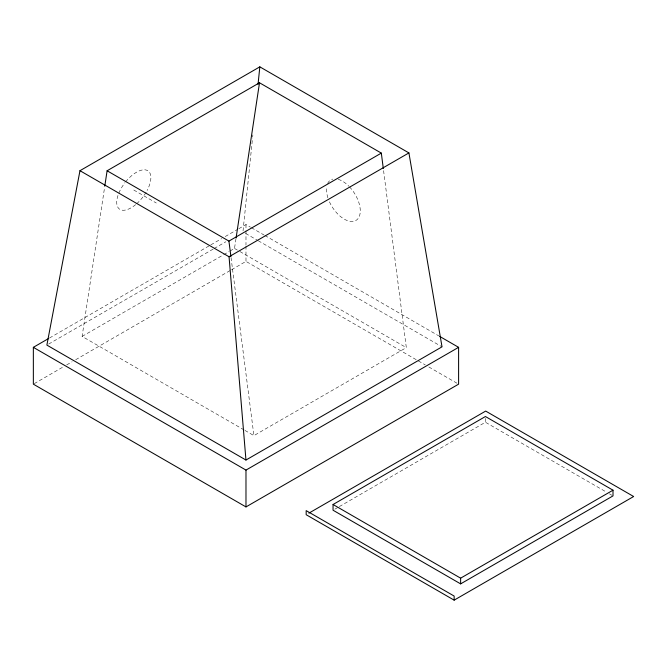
<?xml version="1.0" encoding="UTF-8"?>
<svg xmlns="http://www.w3.org/2000/svg" width="667" height="667" viewBox="0 0 667 667"><rect width="100%" height="100%" fill="white"/><g stroke="black" fill="none" stroke-linecap="round" stroke-linejoin="round"><path stroke-width="0.5" stroke-dasharray="3.33 2.5" d="M243.046 230.865L252.543 138.027M252.651 136.993L252.86 134.934M244.03 429.898L82.108 336.41L104.619 187.227M229.998 251.025L234.509 248.424L235.91 239.161M49.566 337.969L209.938 245.381M210.839 244.856L221.652 238.619M225.254 236.535L237.869 229.256M238.769 228.731L245.981 224.571L250.484 227.172M48.674 344.055L213.257 249.033M214.157 248.516L225.846 241.771M82.108 336.41L222.786 255.194M223.687 254.669L229.098 251.551M34.25 383.642L63.082 366.992M66.683 364.916L72.094 361.789M75.696 359.713L230.657 270.243M231.566 269.726L245.981 261.397L425.271 364.916M244.931 430.415L253.919 435.609L406.32 347.624L383.442 169.576M334.851 509.179L338.461 507.095M339.361 506.578L485.434 422.244L605.819 491.746M251.384 227.697L263.999 234.976M264.899 235.493L438.786 335.885M245.639 233.458L257.354 240.22M258.254 240.745L442.013 346.84M133.8 190.028L156.303 203.018M234.509 248.424L239.011 251.017M239.903 251.542L406.32 347.624M428.873 366.992L457.704 383.642M609.413 493.822L612.106 495.381M231.04 257.562L253.919 435.609M485.434 418.434L485.434 422.244M245.981 224.571L245.981 229.69M245.981 230.707L245.981 245.031M245.981 246.056L245.981 261.397M349.508 186.868A23.87 13.065 57.5 0 1 356.303 220.227A23.87 13.065 57.5 0 1 328.914 200.584M327.889 197.799A23.87 13.065 57.5 0 1 326.572 187.519M327.622 183.508A23.87 13.065 57.5 0 1 332.8 179.09M338.227 179.348A23.87 13.065 57.5 0 1 348.816 186.16M125.604 181.883A23.87 11.481 -52.8 0 1 146.89 170.26A23.87 11.481 -52.8 0 1 147.107 190.462M146.131 192.221A23.87 11.481 -52.8 0 1 136.376 204.027M135.643 204.644A23.87 11.481 -52.8 0 1 118.176 194.847M118.834 193.122A23.87 11.481 -52.8 0 1 124.954 182.7"/><path stroke-width="1" d="M258.037 84.384L259.83 66.85L408.913 152.918L442.013 346.84L245.956 460.038L46.873 345.097L79.973 170.694L259.83 66.85M104.777 186.201L107.104 170.769L259.505 82.775L381.324 153.11L383.308 168.543M236.06 238.136L259.505 82.775M439.686 336.41L458.604 347.332L458.604 384.159L245.981 506.92L33.35 384.159L33.35 347.332L48.666 338.486M107.104 170.769L228.923 241.095L381.324 153.11M79.973 170.694L229.056 256.762L408.913 152.918M33.35 347.332L245.981 470.093L458.604 347.332M308.871 513.156L485.676 411.08L633.65 496.515L454.144 600.15L306.17 514.716L306.17 510.622L454.144 596.056L454.144 600.15M333.05 504.502L485.434 416.525L613.006 490.187L613.006 495.898L460.622 583.875L333.05 510.222L333.05 504.502L460.622 578.164L613.006 490.187M228.923 241.095L230.907 256.537M229.056 256.762L245.956 460.038M460.622 578.164L460.622 583.875M245.981 470.093L245.981 506.92"/></g></svg>
